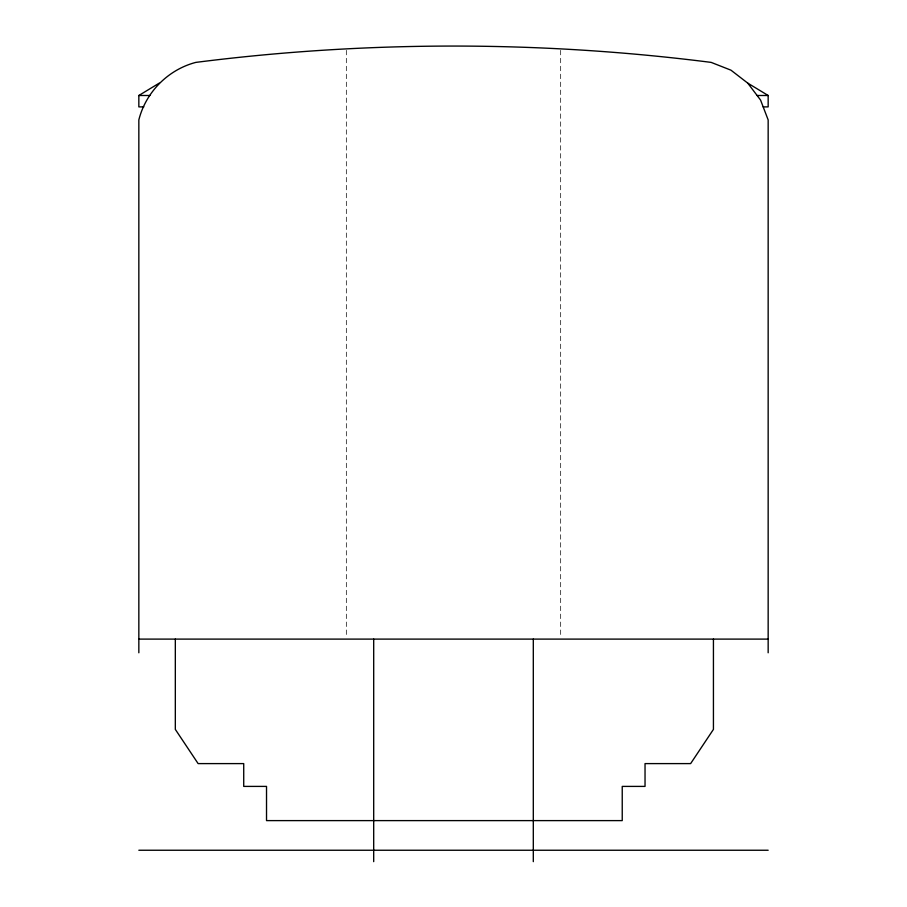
<?xml version="1.0" encoding="UTF-8"?>
<svg xmlns="http://www.w3.org/2000/svg" width="907" height="907" viewBox="0 0 907 907"><rect width="100%" height="100%" fill="white"/><g stroke="black" fill="none" stroke-linecap="round" stroke-linejoin="round"><path stroke-width="0.68" stroke-dasharray="4.54 3.4" d="M560.673 50.339L560.673 637.689M346.327 50.339L346.327 637.689"/><path stroke-width="1.36" d="M763.184 106.89L768.161 106.89L768.161 95.496L747.753 83.127L730.951 70.168L711.156 62.39C540.187 40.622 366.813 40.622 195.844 62.39C168.101 69.624 145.823 92.106 138.839 119.917L138.839 652.791M143.816 106.89L138.839 106.89L138.839 95.496L159.247 83.127M138.839 95.496L149.893 95.496M757.107 95.496L768.161 95.496M138.839 639.106L768.161 639.106M138.839 850.244L768.161 850.244M747.753 83.127L760.565 100.053L768.161 119.917L768.161 652.791M713.435 639.106L713.435 729.398L690.635 763.603L645.036 763.603L645.036 786.403L622.236 786.403L622.236 820.608L266.522 820.608L266.522 786.403L243.722 786.403L243.722 763.603L198.123 763.603L175.323 729.398L175.323 639.106M533.305 639.106L533.305 861.65M373.695 639.106L373.695 861.65"/></g></svg>
